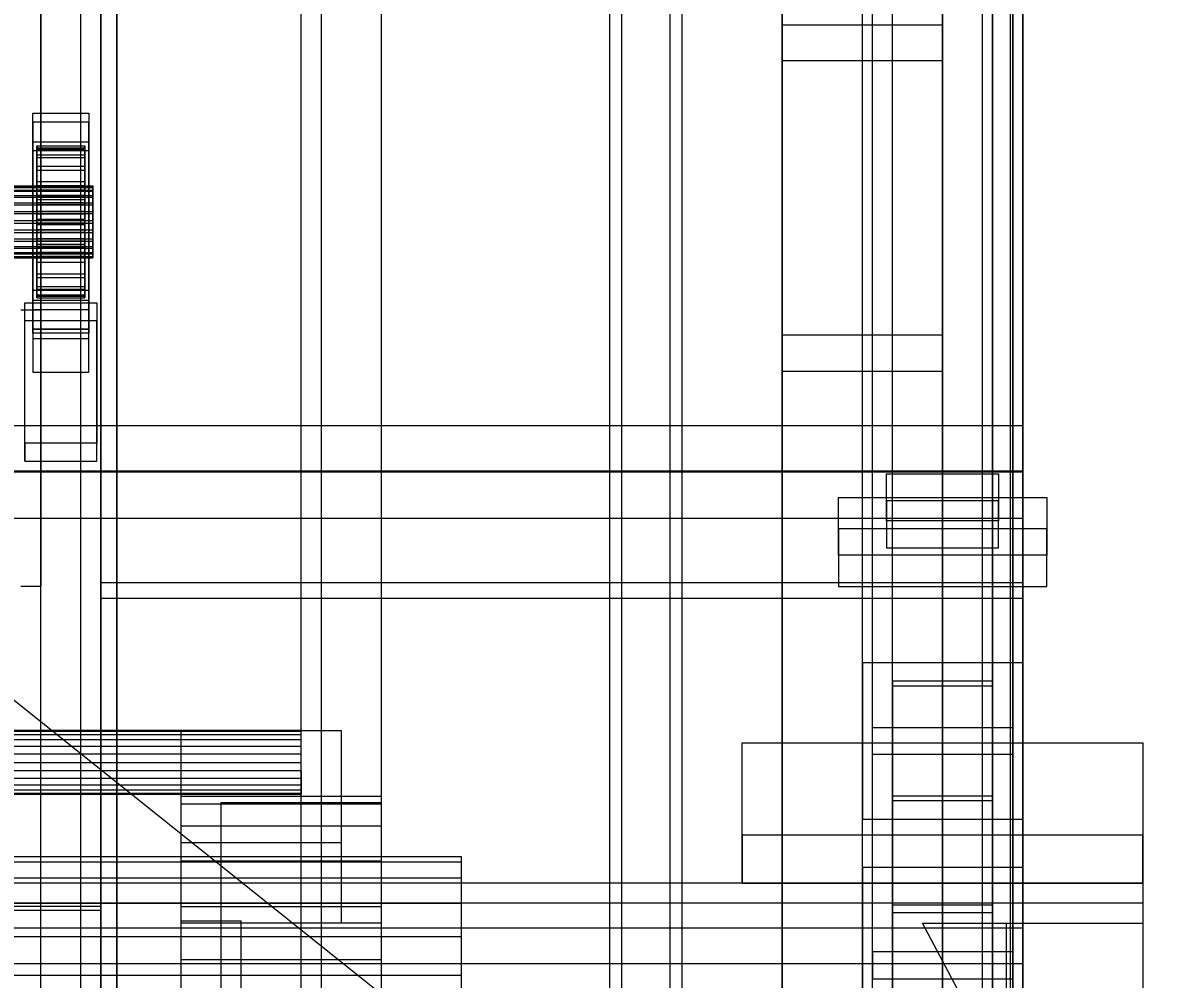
# Model space of a CAD drawing. Header units: millimetres. Extents: x -1970 to 59977, y -65068 to 6837.
# Drawn here: x 1250.5 to 1534.8, y -34974.1 to -34735.4 of the extents above; entities that cross this region are included whole.
import ezdxf

# ---------------------------------------------------------------- set-up
doc = ezdxf.new("R2010")
doc.units = ezdxf.units.MM
for name, color, linetype, lineweight in [('COTAS_P', 1, 'Continuous', 0), ('frontal_C03', 7, 'Continuous', 0), ('frontal_secador', 7, 'Continuous', 0), ('frontal_tolva', 7, 'Continuous', 0)]:
    doc.layers.add(name, color=color, linetype=linetype, lineweight=lineweight)
doc.dimstyles.new('R19_100', dxfattribs={"dimtxt": 250, "dimasz": 150, "dimexe": 150, "dimexo": 80, "dimgap": 100, "dimtad": 1, "dimtih": 1, "dimtoh": 1, "dimdsep": 46, "dimcen": 0.09, "dimadec": 0, "dimazin": 0, "dimtfac": 1, "dimtdec": 4, "dimtofl": 0, "dimtmove": 0, "dimatfit": 3, "dimfxl": 1, "dimtolj": 1, "dimtzin": 0, "dimarcsym": 0})

# ---------------------------------------------------------------- blocks, each defined once
blk = doc.blocks.new('*D37')
at = {"layer": 'COTAS_P', "color": 0, "lineweight": -2, "transparency": 16777216}
for p, q in [((-1750, -35420), (-1750, -34450)), ((2600, -35420), (2600, -34450)), ((-1600, -34600), (2450, -34600))]:
    blk.add_line(p, q, dxfattribs=at)
at = {"layer": 'COTAS_P', "color": 0, "transparency": 16777216}
for points in [[(-1600, -34575), (-1600, -34625), (-1750, -34600)], [(2450, -34575), (2450, -34625), (2600, -34600)]]:
    blk.add_solid(points, dxfattribs=at)
at = {"layer": 'Defpoints', "color": 0, "transparency": 16777216}
for p in [(2600, -34600), (-1750, -35500), (2600, -35500)]:
    blk.add_point(p, dxfattribs=at)

msp = doc.modelspace()

# ---------------------------------------------------------------- linework, layer by layer
at = {"layer": 'frontal_C03'}
for p, q in [((1270, -32314.944), (1270, -34875.113)), ((1274, -34875.113), (1274, -32314.944)), ((1500, -32314.944), (1500, -34875.113)), ((1270, -32318.841), (1270, -34879.011)), ((1500, -34879.011), (1500, -32318.841)), ((1270, -35001.792), (1270, -32441.623)), ((1274, -32441.623), (1274, -35001.792)), ((1490, -35975), (1490, -32996.942)), ((1497, -35975), (1497, -32996.942)), ((1490, -35975), (1490, -33266.434)), ((1497, -35975), (1497, -33266.434)), ((1490, -35975), (1490, -33805.417)), ((1497, -35975), (1497, -33805.417)), ((1467.5, -34957.413), (1467.5, -34362.453)), ((1492.5, -34362.453), (1492.5, -34957.413)), ((1467.5, -34983.77), (1467.5, -34388.81)), ((1492.5, -34983.77), (1492.5, -34388.81)), ((1490, -35975), (1490, -34411.773)), ((1497, -35975), (1497, -34411.773)), ((1440, -34813.291), (1440, -34466.384)), ((1480, -34466.384), (1480, -34813.291)), ((1440, -34475.367), (1440, -34822.274)), ((1480, -34822.274), (1480, -34475.367)), ((1460, -34895.125), (1460, -34625.634)), ((1500, -34625.634), (1500, -34895.125)), ((1462.5, -34967.223), (1462.5, -34641.754)), ((1497.5, -34641.754), (1497.5, -34967.223)), ((1462.5, -34973.96), (1462.5, -34648.492)), ((1497.5, -34973.96), (1497.5, -34648.492)), ((1460, -34934.104), (1460, -34664.612)), ((1500, -34934.104), (1500, -34664.612)), ((1460, -34946.23), (1460, -34676.738)), ((1500, -34676.738), (1500, -34946.23)), ((1460, -34994.953), (1460, -34725.461)), ((1500, -34994.953), (1500, -34725.461)), ((1440, -34744.859), (1440, -34735.876)), ((1440, -34735.876), (1480, -34735.876)), ((1440, -35082.782), (1440, -34735.876)), ((1480, -34735.876), (1480, -34744.859)), ((1480, -34735.876), (1480, -35082.782)), ((1480, -34744.859), (1440, -34744.859)), ((1440, -34744.859), (1440, -35091.765)), ((1480, -35091.765), (1480, -34744.859)), ((1253, -34760.168), (1253, -34757.922)), ((1253, -34757.922), (1267, -34757.922)), ((1253, -34804.696), (1253, -34757.922)), ((1267, -34760.168), (1253, -34760.168)), ((1253, -34760.168), (1253, -34806.942)), ((1267, -34757.922), (1267, -34760.168)), ((1267, -34757.922), (1267, -34804.696)), ((1267, -34806.942), (1267, -34760.168)), ((1253, -34767.354), (1253, -34765.108)), ((1253, -34765.108), (1267, -34765.108)), ((1253, -34811.882), (1253, -34765.108)), ((1267, -34765.108), (1267, -34767.354)), ((1267, -34765.108), (1267, -34811.882)), ((1267, -34767.354), (1253, -34767.354)), ((1253, -34767.354), (1253, -34814.128)), ((1254, -34776.056), (1254, -34766.062)), ((1254, -34766.062), (1254, -34766.883)), ((1254, -34766.062), (1266, -34766.062)), ((1254, -34766.536), (1254, -34766.062)), ((1254, -34776.28), (1254, -34766.536)), ((1254, -34766.536), (1266, -34766.536)), ((1254, -34768.271), (1254, -34766.536)), ((1254, -34776.445), (1254, -34766.883)), ((1254, -34766.883), (1254, -34768.941)), ((1254, -34766.883), (1266, -34766.883)), ((1254, -34777.102), (1254, -34768.271)), ((1254, -34768.271), (1266, -34768.271)), ((1254, -34771.15), (1254, -34768.271)), ((1266, -34766.883), (1266, -34766.062)), ((1266, -34766.062), (1266, -34776.056)), ((1266, -34766.062), (1266, -34766.536)), ((1266, -34766.536), (1266, -34776.28)), ((1266, -34766.536), (1266, -34768.271)), ((1266, -34768.941), (1266, -34766.883)), ((1266, -34766.883), (1266, -34776.445)), ((1266, -34768.271), (1266, -34777.102)), ((1266, -34768.271), (1266, -34771.15)), ((1267, -34814.128), (1267, -34767.354)), ((1254, -34777.42), (1254, -34768.941)), ((1254, -34768.941), (1254, -34772.098)), ((1254, -34768.941), (1266, -34768.941)), ((1254, -34778.466), (1254, -34771.15)), ((1254, -34771.15), (1266, -34771.15)), ((1254, -34774.976), (1254, -34771.15)), ((1266, -34772.098), (1266, -34768.941)), ((1266, -34768.941), (1266, -34777.42)), ((1266, -34771.15), (1266, -34778.466)), ((1266, -34771.15), (1266, -34774.976)), ((1254, -34778.915), (1254, -34772.098)), ((1254, -34772.098), (1254, -34776.137)), ((1254, -34772.098), (1266, -34772.098)), ((1266, -34776.137), (1266, -34772.098)), ((1266, -34772.098), (1266, -34778.915)), ((-1268, -34776.056), (1268, -34776.056)), ((-1268, -34776.28), (1268, -34776.28)), ((-1268, -34776.445), (1268, -34776.445)), ((-1268, -34777.102), (1268, -34777.102)), ((1254, -34780.278), (1254, -34774.976)), ((1254, -34774.976), (1266, -34774.976)), ((1254, -34779.488), (1254, -34774.976)), ((1254, -34776.445), (1254, -34776.056)), ((1266, -34776.056), (1254, -34776.056)), ((1254, -34776.056), (1254, -34776.28)), ((1254, -34780.828), (1254, -34776.137)), ((1254, -34776.137), (1254, -34780.784)), ((1254, -34776.137), (1266, -34776.137)), ((1266, -34776.28), (1254, -34776.28)), ((1254, -34776.28), (1254, -34777.102)), ((1254, -34777.42), (1254, -34776.445)), ((1266, -34776.445), (1254, -34776.445)), ((1266, -34777.102), (1254, -34777.102)), ((1254, -34777.102), (1254, -34778.466)), ((1266, -34774.976), (1266, -34780.278)), ((1266, -34774.976), (1266, -34779.488)), ((1266, -34776.056), (1266, -34776.445)), ((1266, -34776.28), (1266, -34776.056)), ((1266, -34780.784), (1266, -34776.137)), ((1266, -34776.137), (1266, -34780.828)), ((1266, -34777.102), (1266, -34776.28)), ((1266, -34776.445), (1266, -34777.42)), ((1266, -34778.466), (1266, -34777.102)), ((1268, -34776.445), (1268, -34776.056)), ((1268, -34776.056), (1268, -34776.28)), ((1268, -34776.28), (1268, -34777.102)), ((1268, -34777.42), (1268, -34776.445)), ((1268, -34777.102), (1268, -34778.466)), ((-1268, -34777.42), (1268, -34777.42)), ((-1268, -34778.466), (1268, -34778.466)), ((-1268, -34778.915), (1268, -34778.915)), ((1254, -34778.915), (1254, -34777.42)), ((1266, -34777.42), (1254, -34777.42)), ((1266, -34778.466), (1254, -34778.466)), ((1254, -34778.466), (1254, -34780.278)), ((1254, -34780.828), (1254, -34778.915)), ((1266, -34778.915), (1254, -34778.915)), ((1254, -34782.416), (1254, -34779.488)), ((1254, -34779.488), (1266, -34779.488)), ((1254, -34784.38), (1254, -34779.488)), ((1266, -34777.42), (1266, -34778.915)), ((1266, -34780.278), (1266, -34778.466)), ((1266, -34778.915), (1266, -34780.828)), ((1266, -34779.488), (1266, -34782.416)), ((1266, -34779.488), (1266, -34784.38)), ((1268, -34778.915), (1268, -34777.42)), ((1268, -34778.466), (1268, -34780.278)), ((1268, -34780.828), (1268, -34778.915)), ((-1268, -34780.278), (1268, -34780.278)), ((-1268, -34780.828), (1268, -34780.828)), ((-1268, -34782.416), (1268, -34782.416)), ((1268, -34783.029), (-1268, -34783.029)), ((1266, -34780.278), (1254, -34780.278)), ((1254, -34780.278), (1254, -34782.416)), ((1254, -34780.784), (1254, -34783.029)), ((1266, -34780.784), (1254, -34780.784)), ((1254, -34780.784), (1254, -34785.721)), ((1254, -34783.029), (1254, -34780.828)), ((1266, -34780.828), (1254, -34780.828)), ((1266, -34782.416), (1254, -34782.416)), ((1254, -34782.416), (1254, -34784.733)), ((1254, -34783.029), (1266, -34783.029)), ((1254, -34785.368), (1254, -34783.029)), ((1266, -34782.416), (1266, -34780.278)), ((1266, -34783.029), (1266, -34780.784)), ((1266, -34785.721), (1266, -34780.784)), ((1266, -34780.828), (1266, -34783.029)), ((1266, -34784.733), (1266, -34782.416)), ((1266, -34783.029), (1266, -34785.368)), ((1268, -34780.278), (1268, -34782.416)), ((1268, -34783.029), (1268, -34780.828)), ((1268, -34782.416), (1268, -34784.733)), ((1268, -34785.368), (1268, -34783.029)), ((-1268, -34784.733), (1268, -34784.733)), ((-1268, -34785.368), (1268, -34785.368)), ((1254, -34784.733), (1254, -34784.38)), ((1254, -34784.38), (1266, -34784.38)), ((1254, -34789.317), (1254, -34784.38)), ((1266, -34784.733), (1254, -34784.733)), ((1254, -34784.733), (1254, -34787.072)), ((1254, -34787.685), (1254, -34785.368)), ((1254, -34785.368), (1254, -34785.721)), ((1266, -34785.368), (1254, -34785.368)), ((1254, -34785.721), (1254, -34790.613)), ((1254, -34785.721), (1266, -34785.721)), ((1266, -34784.38), (1266, -34784.733)), ((1266, -34784.38), (1266, -34789.317)), ((1266, -34787.072), (1266, -34784.733)), ((1266, -34785.721), (1266, -34785.368)), ((1266, -34785.368), (1266, -34787.685)), ((1266, -34790.613), (1266, -34785.721)), ((1268, -34784.733), (1268, -34787.072)), ((1268, -34787.685), (1268, -34785.368)), ((-1268, -34787.072), (1268, -34787.072)), ((-1268, -34787.685), (1268, -34787.685)), ((1254, -34787.072), (1254, -34789.317)), ((1266, -34787.072), (1254, -34787.072)), ((1254, -34787.072), (1254, -34789.273)), ((1254, -34789.823), (1254, -34787.685)), ((1254, -34787.685), (1254, -34790.613)), ((1266, -34787.685), (1254, -34787.685)), ((1266, -34789.317), (1266, -34787.072)), ((1266, -34789.273), (1266, -34787.072)), ((1266, -34790.613), (1266, -34787.685)), ((1266, -34787.685), (1266, -34789.823)), ((1268, -34787.072), (1268, -34789.273)), ((1268, -34789.823), (1268, -34787.685)), ((-1268, -34789.273), (1268, -34789.273)), ((-1268, -34789.823), (1268, -34789.823)), ((-1268, -34791.186), (1268, -34791.186)), ((1254, -34789.273), (1254, -34793.964)), ((1266, -34789.273), (1254, -34789.273)), ((1254, -34789.273), (1254, -34791.186)), ((1254, -34789.317), (1266, -34789.317)), ((1254, -34793.964), (1254, -34789.317)), ((1254, -34791.635), (1254, -34789.823)), ((1254, -34789.823), (1254, -34795.125)), ((1266, -34789.823), (1254, -34789.823)), ((1254, -34790.613), (1254, -34795.125)), ((1254, -34790.613), (1266, -34790.613)), ((1254, -34791.186), (1254, -34798.003)), ((1266, -34791.186), (1254, -34791.186)), ((1254, -34791.186), (1254, -34792.681)), ((1266, -34793.964), (1266, -34789.273)), ((1266, -34791.186), (1266, -34789.273)), ((1266, -34789.317), (1266, -34793.964)), ((1266, -34795.125), (1266, -34789.823)), ((1266, -34789.823), (1266, -34791.635)), ((1266, -34795.125), (1266, -34790.613)), ((1266, -34798.003), (1266, -34791.186)), ((1266, -34792.681), (1266, -34791.186)), ((1268, -34789.273), (1268, -34791.186)), ((1268, -34791.635), (1268, -34789.823)), ((1268, -34791.186), (1268, -34792.681)), ((-1268, -34791.635), (1268, -34791.635)), ((-1268, -34792.681), (1268, -34792.681)), ((-1268, -34792.999), (1268, -34792.999)), ((-1268, -34793.656), (1268, -34793.656)), ((-1268, -34793.821), (1268, -34793.821)), ((-1268, -34794.045), (1268, -34794.045)), ((1254, -34792.999), (1254, -34791.635)), ((1254, -34791.635), (1254, -34798.951)), ((1266, -34791.635), (1254, -34791.635)), ((1254, -34792.681), (1254, -34801.16)), ((1266, -34792.681), (1254, -34792.681)), ((1254, -34792.681), (1254, -34793.656)), ((1254, -34793.821), (1254, -34792.999)), ((1254, -34792.999), (1254, -34801.83)), ((1266, -34792.999), (1254, -34792.999)), ((1254, -34793.656), (1254, -34803.218)), ((1266, -34793.656), (1254, -34793.656)), ((1254, -34793.656), (1254, -34794.045)), ((1254, -34794.045), (1254, -34793.821)), ((1254, -34793.821), (1254, -34803.565)), ((1266, -34793.821), (1254, -34793.821)), ((1254, -34793.964), (1266, -34793.964)), ((1254, -34798.003), (1254, -34793.964)), ((1254, -34794.045), (1254, -34804.039)), ((1266, -34794.045), (1254, -34794.045)), ((1266, -34798.951), (1266, -34791.635)), ((1266, -34791.635), (1266, -34792.999)), ((1266, -34801.16), (1266, -34792.681)), ((1266, -34793.656), (1266, -34792.681)), ((1266, -34801.83), (1266, -34792.999)), ((1266, -34792.999), (1266, -34793.821)), ((1266, -34803.218), (1266, -34793.656)), ((1266, -34794.045), (1266, -34793.656)), ((1266, -34803.565), (1266, -34793.821)), ((1266, -34793.821), (1266, -34794.045)), ((1266, -34793.964), (1266, -34798.003)), ((1266, -34804.039), (1266, -34794.045)), ((1268, -34792.999), (1268, -34791.635)), ((1268, -34792.681), (1268, -34793.656)), ((1268, -34793.821), (1268, -34792.999)), ((1268, -34793.656), (1268, -34794.045)), ((1268, -34794.045), (1268, -34793.821)), ((1254, -34795.125), (1254, -34798.951)), ((1254, -34795.125), (1266, -34795.125)), ((1266, -34798.951), (1266, -34795.125)), ((1254, -34798.003), (1266, -34798.003)), ((1254, -34801.16), (1254, -34798.003)), ((1254, -34798.951), (1254, -34801.83)), ((1254, -34798.951), (1266, -34798.951)), ((1266, -34798.003), (1266, -34801.16)), ((1266, -34801.83), (1266, -34798.951)), ((1253, -34812.853), (1253, -34802.073)), ((1253, -34802.073), (1267, -34802.073)), ((1253, -34811.818), (1253, -34802.073)), ((1254, -34801.16), (1266, -34801.16)), ((1254, -34803.218), (1254, -34801.16)), ((1254, -34801.83), (1254, -34803.565)), ((1254, -34801.83), (1266, -34801.83)), ((1266, -34801.16), (1266, -34803.218)), ((1266, -34803.565), (1266, -34801.83)), ((1267, -34802.073), (1267, -34812.853)), ((1267, -34802.073), (1267, -34811.818)), ((1251, -34809.709), (1251, -34805.217)), ((1251, -34805.217), (1269, -34805.217)), ((1251, -34840.298), (1251, -34805.217)), ((1267, -34804.696), (1253, -34804.696)), ((1253, -34804.696), (1253, -34806.942)), ((1254, -34803.218), (1266, -34803.218)), ((1254, -34804.039), (1254, -34803.218)), ((1254, -34803.565), (1254, -34804.039)), ((1254, -34803.565), (1266, -34803.565)), ((1254, -34804.039), (1266, -34804.039)), ((1266, -34803.218), (1266, -34804.039)), ((1266, -34804.039), (1266, -34803.565)), ((1267, -34806.942), (1267, -34804.696)), ((1269, -34805.217), (1269, -34809.709)), ((1269, -34805.217), (1269, -34840.298)), ((1253, -34806.942), (1267, -34806.942)), ((1269, -34809.709), (1251, -34809.709)), ((1251, -34844.789), (1251, -34809.709)), ((1269, -34844.789), (1269, -34809.709)), ((1267, -34811.818), (1253, -34811.818)), ((1253, -34811.818), (1253, -34822.597)), ((1267, -34811.882), (1253, -34811.882)), ((1253, -34811.882), (1253, -34814.128)), ((1267, -34812.853), (1253, -34812.853)), ((1253, -34812.853), (1253, -34822.597)), ((1253, -34814.128), (1267, -34814.128)), ((1267, -34822.597), (1267, -34811.818)), ((1267, -34814.128), (1267, -34811.882)), ((1267, -34822.597), (1267, -34812.853)), ((1480, -34813.291), (1440, -34813.291)), ((1440, -34813.291), (1440, -34822.274)), ((1480, -34822.274), (1480, -34813.291)), ((1253, -34822.597), (1267, -34822.597)), ((1440, -34822.274), (1480, -34822.274)), ((-1500, -34835.865), (1500, -34835.865)), ((1500, -34835.865), (1500, -34847.273)), ((1500, -34835.865), (1500, -34847.558)), ((1269, -34840.298), (1251, -34840.298)), ((1251, -34840.298), (1251, -34844.789)), ((1269, -34844.789), (1269, -34840.298)), ((1251, -34844.789), (1269, -34844.789)), ((1500, -34847.273), (-1500, -34847.273)), ((1500, -34847.558), (-1500, -34847.558)), ((1466, -34854.682), (1466, -34847.945)), ((1466, -34847.945), (1494, -34847.945)), ((1466, -34859.638), (1466, -34847.945)), ((1494, -34847.945), (1494, -34854.682)), ((1494, -34847.945), (1494, -34859.638)), ((1500, -34858.967), (1500, -34847.273)), ((1500, -34858.967), (1500, -34847.558)), ((1454, -34868.245), (1454, -34853.872)), ((1454, -34853.872), (1506, -34853.872)), ((1454, -34861.667), (1454, -34853.872)), ((1506, -34853.872), (1506, -34868.245)), ((1506, -34853.872), (1506, -34861.667)), ((1494, -34854.682), (1466, -34854.682)), ((1466, -34854.682), (1466, -34866.376)), ((1494, -34866.376), (1494, -34854.682)), ((-1500, -34858.967), (1500, -34858.967)), ((1494, -34859.638), (1466, -34859.638)), ((1466, -34859.638), (1466, -34866.376)), ((1494, -34866.376), (1494, -34859.638)), ((1506, -34861.667), (1454, -34861.667)), ((1454, -34861.667), (1454, -34876.04)), ((1506, -34876.04), (1506, -34861.667)), ((1506, -34868.245), (1454, -34868.245)), ((1454, -34868.245), (1454, -34876.04)), ((1466, -34866.376), (1494, -34866.376)), ((1506, -34876.04), (1506, -34868.245)), ((1270, -34875.113), (1270, -35001.792)), ((1274, -34875.113), (1270, -34875.113)), ((1500, -34875.113), (1270, -34875.113)), ((1270, -34875.113), (1270, -34879.011)), ((1274, -35001.792), (1274, -34875.113)), ((1454, -34876.04), (1506, -34876.04)), ((1500, -34879.011), (1500, -34875.113)), ((1270, -34879.011), (1500, -34879.011)), ((1500, -34895.125), (1460, -34895.125)), ((1460, -34895.125), (1460, -34934.104)), ((1460, -35164.617), (1460, -34895.125)), ((1500, -34934.104), (1500, -34895.125)), ((1500, -34895.125), (1500, -35164.617)), ((1467.5, -34929.599), (1467.5, -34899.63)), ((1467.5, -34899.63), (1492.5, -34899.63)), ((1467.5, -34899.63), (1467.5, -34955.607)), ((1492.5, -34899.63), (1492.5, -34929.599)), ((1492.5, -34955.607), (1492.5, -34899.63)), ((1492.5, -34900.942), (1467.5, -34900.942)), ((1467.5, -34900.942), (1467.5, -34928.287)), ((1467.5, -35404.303), (1467.5, -34900.942)), ((1492.5, -34928.287), (1492.5, -34900.942)), ((1492.5, -34900.942), (1492.5, -35404.303)), ((1462.5, -34917.983), (1462.5, -34911.246)), ((1462.5, -34911.246), (1497.5, -34911.246)), ((1462.5, -35236.714), (1462.5, -34911.246)), ((1497.5, -34911.246), (1497.5, -34917.983)), ((1497.5, -34911.246), (1497.5, -35236.714)), ((1430, -34938.129), (1430, -34915.082)), ((1430, -34915.082), (1530, -34915.082)), ((1430, -34950.129), (1430, -34915.082)), ((1530, -34915.082), (1530, -34938.129)), ((1530, -34915.082), (1530, -34950.129)), ((1497.5, -34917.983), (1462.5, -34917.983)), ((1462.5, -35243.452), (1462.5, -34917.983)), ((1497.5, -35243.452), (1497.5, -34917.983)), ((1467.5, -34928.287), (1492.5, -34928.287)), ((1467.5, -35431.648), (1467.5, -34928.287)), ((1492.5, -34929.599), (1467.5, -34929.599)), ((1467.5, -34929.599), (1467.5, -34985.576)), ((1492.5, -35431.648), (1492.5, -34928.287)), ((1492.5, -34929.599), (1492.5, -34985.576)), ((1460, -34934.104), (1500, -34934.104)), ((1460, -35203.595), (1460, -34934.104)), ((1500, -35203.595), (1500, -34934.104)), ((1530, -34938.129), (1430, -34938.129)), ((1430, -34938.129), (1430, -34950.129)), ((1530, -34950.129), (1530, -34938.129)), ((1500, -34946.23), (1460, -34946.23)), ((1460, -34946.23), (1460, -34994.953)), ((1460, -35215.722), (1460, -34946.23)), ((1500, -34994.953), (1500, -34946.23)), ((1500, -34946.23), (1500, -35215.722)), ((1530, -34950.129), (-1530, -34950.129)), ((1430, -34950.129), (1530, -34950.129)), ((1530, -34950.129), (1530, -34955.129)), ((1530, -34955.129), (-1530, -34955.129)), ((1270, -34955.96), (-1270, -34955.96)), ((1270, -35068.997), (1270, -34955.96)), ((1270, -34956.859), (1270, -34955.96)), ((1492.5, -34955.607), (1467.5, -34955.607)), ((1467.5, -34955.607), (1467.5, -34985.576)), ((1492.5, -34985.576), (1492.5, -34955.607)), ((1530, -34955.129), (1530, -35005.129)), ((-1270, -34956.859), (1270, -34956.859)), ((1270, -34956.859), (1270, -35069.896)), ((1467.5, -34983.77), (1467.5, -34957.413)), ((1467.5, -34957.413), (1492.5, -34957.413)), ((1492.5, -34957.413), (1492.5, -34983.77)), ((-1500, -34961.228), (1500, -34961.228)), ((1530, -35063.129), (1475, -34960.129)), ((1475, -34960.129), (1530, -34960.129)), ((1490, -35063.129), (1490, -34960.129)), ((1490, -34960.129), (1496, -34960.129)), ((1496, -35063.129), (1496, -34960.129)), ((1500, -34961.228), (1500, -34970.211)), ((1500, -34961.228), (1500, -34995.334)), ((1530, -34960.129), (1530, -35063.129)), ((1497.5, -34967.223), (1462.5, -34967.223)), ((1462.5, -34967.223), (1462.5, -34973.96)), ((1497.5, -34973.96), (1497.5, -34967.223)), ((1500, -34970.211), (-1500, -34970.211)), ((1500, -35004.317), (1500, -34970.211)), ((1462.5, -34973.96), (1497.5, -34973.96))]:
    msp.add_line(p, q, dxfattribs=at)
at = {"layer": 'frontal_secador'}
for p, q in [((1340, -36000), (1340, -33000)), ((1400, -36000), (1400, -33000)), ((1265, -35980), (1265, -33075)), ((1270, -35980), (1270, -33075)), ((1320, -35980), (1320, -33075)), ((1325, -36000), (1325, -33075)), ((1325, -35980), (1325, -33075)), ((1397, -35940), (1397, -33075)), ((1400, -36000), (1400, -33075)), ((1400, -35940), (1400, -33075)), ((1400, -36000), (1400, -33250)), ((1255, -34497), (1255, -34807)), ((1400, -35140), (1400, -34540)), ((1412, -35140), (1412, -34540)), ((1400, -35134), (1400, -34546)), ((1255, -35200), (1255, -34550)), ((1320, -35200), (1320, -34550)), ((1325, -35200), (1325, -34550)), ((1255, -34876), (1255, -34566)), ((1400, -34990), (1400, -34600)), ((1415, -34990), (1415, -34600)), ((1400, -34987), (1400, -34603)), ((1400, -35100), (1400, -34650)), ((1250, -34807), (1255, -34807)), ((1255, -34807), (1255, -34876)), ((1250, -34876), (1255, -34876)), ((1320, -34912), (-1320, -34912)), ((1320, -34912.273), (-1320, -34912.273)), ((1320, -34913.072), (-1320, -34913.072)), ((1290, -34912), (1330, -34912)), ((1290, -34940), (1290, -34912)), ((1320, -34912.273), (1320, -34912)), ((1320, -34913.072), (1320, -34912.273)), ((1320, -34914.343), (1320, -34913.072)), ((1330, -34940), (1330, -34912)), ((1320, -34914.343), (-1320, -34914.343)), ((1320, -34916), (-1320, -34916)), ((1320, -34916), (1320, -34914.343)), ((1320, -34917.929), (1320, -34916)), ((1320, -34917.929), (-1320, -34917.929)), ((1320, -34920), (1320, -34917.929)), ((-1320, -34920), (1320, -34920)), ((1320, -34922.071), (-1320, -34922.071)), ((1320, -34922.071), (1320, -34920)), ((1320, -34922.071), (1320, -34924)), ((1320, -34924), (-1320, -34924)), ((1320, -34924), (1320, -34925.657)), ((1320, -34925.657), (-1320, -34925.657)), ((1320, -34926.928), (-1320, -34926.928)), ((1320, -34927.727), (-1320, -34927.727)), ((1320, -34928), (-1320, -34928)), ((1320, -34925.657), (1320, -34926.928)), ((1320, -34926.928), (1320, -34927.727)), ((1320, -34927.727), (1320, -34928)), ((1290, -34930.374), (1290, -34928.5)), ((1340, -34928.5), (1290, -34928.5)), ((1290, -34935.869), (1290, -34930.374)), ((1340, -34930.374), (1290, -34930.374)), ((1300, -34930), (1340, -34930)), ((1300, -34960), (1300, -34930)), ((1340, -34930.374), (1340, -34928.5)), ((1340, -34960), (1340, -34930)), ((1340, -34935.869), (1340, -34930.374)), ((1290, -34944.609), (1290, -34935.869)), ((1340, -34935.869), (1290, -34935.869)), ((1340, -34944.609), (1340, -34935.869)), ((1290, -34940), (1330, -34940)), ((1290, -34960), (1290, -34940)), ((1330, -34960), (1330, -34940)), ((1360, -34943.5), (-1360, -34943.5)), ((1360, -34944.863), (-1360, -34944.863)), ((1290, -34956), (1290, -34944.609)), ((1340, -34944.609), (1290, -34944.609)), ((1340, -34956), (1340, -34944.609)), ((1360, -34944.863), (1360, -34943.5)), ((1360, -34948.859), (1360, -34944.863)), ((1360, -34948.859), (-1360, -34948.859)), ((1360, -34955.216), (1360, -34948.859)), ((1360, -34955.216), (-1360, -34955.216)), ((1290, -34969.265), (1290, -34956)), ((1340, -34956), (1290, -34956)), ((1340, -34969.265), (1340, -34956)), ((1360, -34963.5), (1360, -34955.216)), ((1290, -34959.5), (1305, -34959.5)), ((1290, -35045.5), (1290, -34959.5)), ((1290, -34960), (1330, -34960)), ((1300, -34960), (1340, -34960)), ((1300, -35000), (1300, -34960)), ((1305, -35045.5), (1305, -34959.5)), ((1340, -35000), (1340, -34960)), ((1360, -34963.5), (-1360, -34963.5)), ((1360, -34973.147), (1360, -34963.5)), ((1290, -34983.5), (1290, -34969.265)), ((1340, -34969.265), (1290, -34969.265)), ((1340, -34983.5), (1340, -34969.265)), ((1360, -34973.147), (-1360, -34973.147)), ((1360, -34983.5), (1360, -34973.147))]:
    msp.add_line(p, q, dxfattribs=at)
at = {"layer": 'frontal_tolva'}
msp.add_line((1763.733, -35316.567), (716.733, -34479.567), dxfattribs=at)

# ---------------------------------------------------------------- dimensions: what is measured, and where the dimension line sits
at = {"layer": 'COTAS_P'}
dim = msp.add_aligned_dim(p1=(-1750, -35500), p2=(2600, -35500), distance=900, text='<> P', dimstyle='R19_100', dxfattribs=at)
dim.commit()
dim.dimension.update_dxf_attribs({"geometry": '*D37', "text_midpoint": (425, -34600)})

doc.saveas('drawing.dxf')
